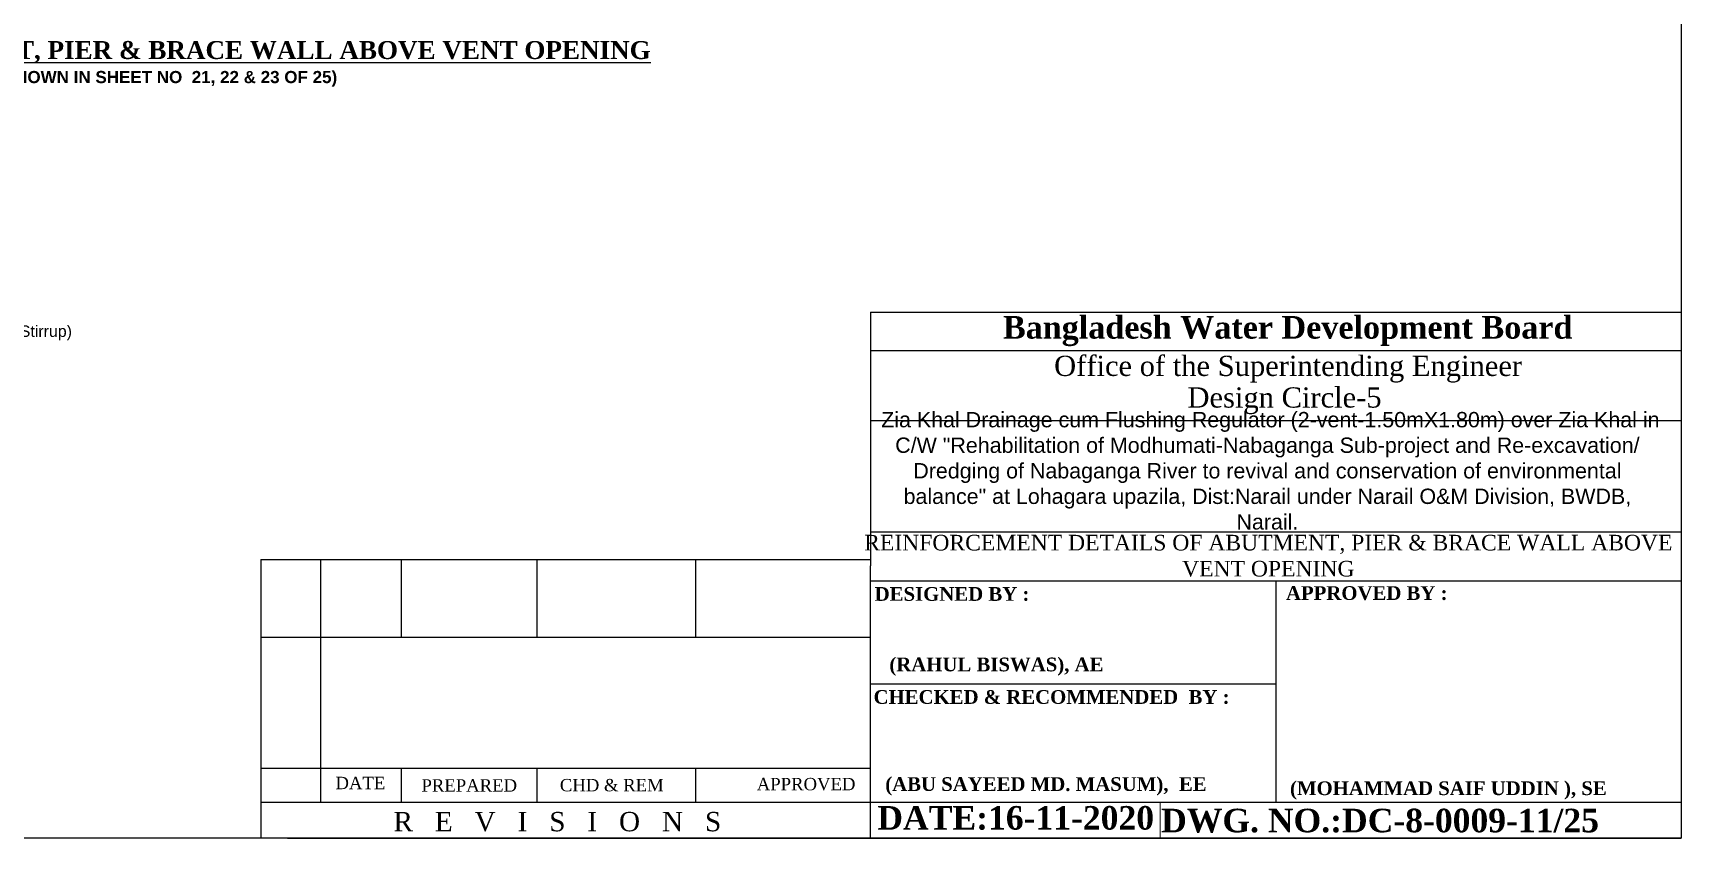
# Model space of a CAD drawing. Extents: x -358915 to 1258323, y -1667244 to -305611.
# Drawn here: x 513377 to 523493, y -1481914 to -1476972 of the extents above; entities that cross this region are included whole.
import ezdxf

# ---------------------------------------------------------------- set-up
doc = ezdxf.new("R2010")
doc.units = 0
doc.header["$LTSCALE"] = 300
doc.header["$MEASUREMENT"] = 0
doc.layers.add('Left Bank Profile', color=7, linetype='CONTINUOUS', lineweight=25)
doc.layers.add('text1', color=7, linetype='CONTINUOUS', lineweight=20)
doc.layers.add('LINE', color=7, linetype='CONTINUOUS')
doc.layers.add('TXT', color=7, linetype='CONTINUOUS')
doc.styles.add('Arial', font='arial.ttf')

msp = doc.modelspace()

# ---------------------------------------------------------------- linework, layer by layer
at = {"layer": 'Left Bank Profile'}
msp.add_lwpolyline([(514939.1, -1481913.9), (523493.2, -1481913.9)], dxfattribs=at)
msp.add_lwpolyline([(514939.1, -1481913.9), (523493.2, -1481913.9)], dxfattribs=at)
at = {"layer": 'LINE', "lineweight": 9}
msp.add_line((523493.2, -1478408.1), (523493.2, -1481913.9), dxfattribs=at)
at = {"layer": 'LINE'}
for p, q in [((518517.3, -1478685.3), (523493.2, -1478685.3)), ((518517.3, -1478685.3), (518517.3, -1480244.1)), ((518517.3, -1478921.2), (523493.2, -1478921.2)), ((518517.3, -1479352.1), (523493.2, -1479352.1)), ((518517.3, -1480033.6), (523493.2, -1480033.6)), ((514776.1, -1480204.5), (518410.9, -1480204.5)), ((514776.1, -1480204.5), (514776.1, -1481913.9)), ((515034.9, -1480204.5), (518517.3, -1480204.5)), ((515143.2, -1480204.5), (515143.2, -1481693.1)), ((515143.2, -1480204.5), (515143.2, -1481693.1)), ((515143.2, -1480204.5), (515143.2, -1481693.1)), ((515143.2, -1480204.5), (515143.2, -1481693.1)), ((515638.1, -1480204.5), (515638.1, -1480681.9)), ((516471.7, -1480681.9), (516471.7, -1480204.4)), ((517446.6, -1480681.9), (517446.6, -1480204.5)), ((518517.3, -1481913.9), (518517.3, -1480244.1)), ((518517.3, -1480334.9), (523493.2, -1480334.9)), ((521005.2, -1480334.9), (521005.2, -1481693.1)), ((514776.1, -1480681.9), (518410.9, -1480681.9)), ((515034.9, -1480681.9), (518517.3, -1480681.9)), ((518517.3, -1480966.7), (521005.2, -1480966.7)), ((514776.1, -1481485.5), (518410.9, -1481485.5)), ((515034.9, -1481485.5), (518517.3, -1481485.5)), ((515034.9, -1481485.5), (518410.9, -1481485.5)), ((515034.9, -1481485.5), (518410.9, -1481485.5)), ((515638.1, -1481485.5), (515638.1, -1481693.1)), ((516471.7, -1481693.1), (516471.7, -1481485.5)), ((517446.6, -1481693.1), (517446.6, -1481485.5)), ((514776.1, -1481693.1), (518410.9, -1481693.1)), ((515034.9, -1481693.1), (518517.3, -1481693.1)), ((515034.9, -1481693.1), (518410.9, -1481693.1)), ((515034.9, -1481693.1), (518410.9, -1481693.1)), ((518517.3, -1481693.1), (523493.2, -1481693.1)), ((519450.9, -1481693.1), (523493.2, -1481693.1)), ((519450.9, -1481693.1), (523493.2, -1481693.1)), ((519450.9, -1481693.1), (523493.2, -1481693.1))]:
    msp.add_line(p, q, dxfattribs=at)
at = {"layer": 'LINE', "color": 7, "lineweight": 9}
for p, q in [((520295.7, -1481693.1), (520295.7, -1481913.9)), ((518682.9, -1481913.9), (514776.1, -1481913.9)), ((523493.2, -1481913.9), (518682.9, -1481913.9)), ((522466.7, -1481913.9), (522803.1, -1481913.9))]:
    msp.add_line(p, q, dxfattribs=at)
at = {"layer": 'LINE'}
msp.add_lwpolyline([(523493.2, -1481913.9), (506620, -1481913.9), (506620, -1469982.2), (523493.2, -1469982.2)], close=True, dxfattribs=at)

# ---------------------------------------------------------------- texts
at = {"layer": 'LINE', "color": 7, "lineweight": 9}
for s, insert, char_height, width, attachment_point in [('{\\fTimes New Roman|b1|i0|c0|p18;Bangladesh Water Development Board}', (519331.1, -1478709.9), 138.628, 4979.489, 1), ('{\\fTimes New Roman|b0|i0|c0|p18;Office of the Superintending Engineer}', (519645.3, -1478953.7), 124.059, 4456.164, 1), ('{\\fTimes New Roman|b0|i0|c0|p18;Design Circle-5}', (520463.7, -1479147.7), 124.059, 4456.164, 1), ('\\A1;{\\fArial|b0|i0|c0|p34; Zia Khal Drainage cum Flushing Regulator (2-vent-1.50mX1.80m) over Zia Khal in\\A0;\\C256; C/W "Rehabilitatio\\A1;\\C7;n of Modhumati-Nabaganga Sub-project and Re-excavation/ Dredging of\\C256; Nabaganga River to revival and conservation of environmental balance" at Lohagara upazila, Dist:Narail under Narail O&M Division, BWDB, Narail.}', (520954.3, -1480021.6), 94.09, 4863.956, 8), ('{\\fTimes New Roman|b0|i0|c0|p18;REINFORCEMENT DETAILS OF ABUTMENT, PIER & BRACE WALL ABOVE VENT OPENING}', (520959.9, -1480310.8), 95.8977, 5121.963, 8)]:
    msp.add_mtext(s, dxfattribs=dict(at, insert=insert, char_height=char_height, width=width, attachment_point=attachment_point))
at = {"layer": 'LINE', "color": 7, "lineweight": 9, "attachment_point": 1}
for s, insert, char_height in [('{\\fTimes New Roman|b1|i0|c0|p18;DESIGNED BY :}', (518544, -1480373.5), 84.394), ('{\\fTimes New Roman|b1|i0|c0|p18;APPROVED BY :}', (521068.3, -1480368), 84.394), ('{\\fTimes New Roman|b1|i0|c0|p18;\\C0;(RAHUL BISWAS), AE}', (518634.1, -1480806.3), 84.394), ('{\\fTimes New Roman|b1|i0|c0|p18;CHECKED & RECOMMENDED  BY :}', (518537, -1481005.8), 84.394), ('{\\fTimes New Roman|b0|i0|c0|p18;DATE }', (515234, -1481538), 75.955), ('{\\fTimes New Roman|b0|i0|c0|p18;PREPARED\\fTimes New Roman|b1|i0|c0|p18; }', (515762.1, -1481552.9), 75.955), ('{\\fTimes New Roman|b0|i0|c0|p18;CHD & REM }', (516611.4, -1481551.3), 75.955), ('{\\fTimes New Roman|b0|i0|c0|p18;APPROVED}', (517820.1, -1481544.8), 75.955), ('{\\fTimes New Roman|b1|i0|c0|p18;\\C0;(ABU SAYEED MD. MASUM),  EE }', (518608.8, -1481540.6), 84.394), ('{\\fTimes New Roman|b1|i0|c0|p18;\\C0;(MOHAMMAD SAIF UDDIN ), SE}', (521093.2, -1481566), 84.394), ('{\\fTimes New Roman|b0|i0|c0|p18;R   E   V   I   S   I   O   N   S}', (515590.2, -1481753.7), 118.679), ('{\\fTimes New Roman|b1|i0|c0|p18;DATE:16-11-2020}', (518560, -1481717.7), 144.603), ('{\\fTimes New Roman|b0|i0|c0|p18; \\fTimes New Roman|b1|i0|c0|p18;DWG. NO.:DC-8-0009-11/25}', (520247.4, -1481734.1), 144.603)]:
    msp.add_mtext(s, dxfattribs=dict(at, insert=insert, char_height=char_height))
at = {"layer": 'text1', "insert": (512593.8, -1478859), "char_height": 70, "width": 1411.012, "attachment_point": 7, "style": 'Arial'}
msp.add_mtext('%%C12@150 C/C (Stirrup)', dxfattribs=at)
at = {"layer": 'TXT', "color": 0, "insert": (513506, -1477162.5), "char_height": 64, "width": 7560.498, "attachment_point": 5}
msp.add_mtext('{\\fTimes New Roman|b1|i0|c0|p18;\\H1.719x;\\L\\C6;REINFORCEMENT DETAILS OF ABUTMENT, PIER & BRACE WALL ABOVE VENT OPENING\\P\\fArial|b1|i0|c0|p34;\\H0.6788x;\\l\\C7;(FOUNDATION TREATMENT SHOWN IN SHEET NO  21, 22 & 23 OF 25\\H1x;) }', dxfattribs=at)

doc.saveas('drawing.dxf')
